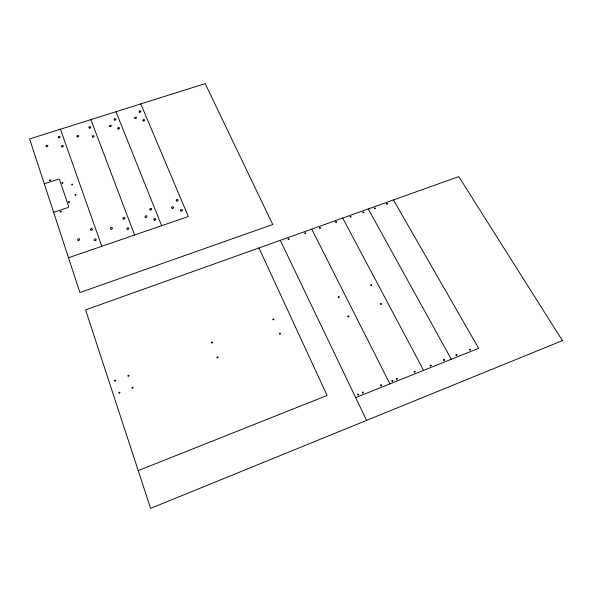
<?xml version="1.0" encoding="UTF-8"?>
<svg xmlns="http://www.w3.org/2000/svg" width="592" height="592" viewBox="0 0 592 592"><rect width="100%" height="100%" fill="white"/><g stroke="black" fill="none" stroke-linecap="round" stroke-linejoin="round"><path stroke-width="0.89" d="M355.666 397.609L478.654 348.303L393.443 199.933M138.217 470.588L327.095 395.471L258.963 247.959M68.509 257.749L188.323 216.509L140.792 103.911M53.635 212.321L67.777 207.614A1.206 0.962 -17.9 0 0 68.613 206.319L59.592 179.768A1.184 0.925 -17 0 0 58.171 179.258L44.289 183.779M368.224 208.939L451.304 359.27M342.701 218.056L423.583 370.377M311.732 229.119L389.899 383.882M280.297 240.337L366.581 420.387M115.973 111.725L161.623 225.7M90.872 119.636L134.591 235.002M60.443 129.219L101.794 246.294M279.387 333.696C280.497 335.849 281.052 331.875 279.387 333.696M272.927 319.325C274.022 321.441 274.584 317.527 272.927 319.325M217.02 357.324C218.078 359.544 218.759 355.444 217.02 357.324M212.343 342.516C211.152 344.699 210.737 340.681 212.343 342.516M133.045 387.664C131.735 389.965 131.454 385.732 133.045 387.664M128.967 375.728C127.665 377.999 127.398 373.818 128.967 375.728M119.865 392.651C118.541 394.968 118.289 390.713 119.865 392.651M114.574 380.641C115.529 382.913 116.424 378.71 114.574 380.641M75.095 194.842C75.924 196.633 76.738 193.31 75.095 194.842M69.427 201.961C68.206 203.781 68.08 200.436 69.427 201.961M72.631 184.452C71.425 186.228 71.292 182.958 72.631 184.452M61.25 211.618C60.007 213.468 59.896 210.071 61.25 211.618M62.922 182.884C61.709 184.66 61.59 181.396 62.922 182.884M49.632 180.175C50.431 181.922 51.275 178.666 49.632 180.175M469.404 349.472C470.129 351.877 471.424 348.074 469.404 349.472M455.929 354.867C456.639 357.287 457.964 353.461 455.929 354.867M443.526 359.832C444.222 362.267 445.576 358.419 443.526 359.832M431.176 365.612C429.592 367.499 429.881 363.362 431.176 365.612M414.171 371.584C414.837 374.048 416.257 370.148 414.171 371.584M396.359 378.717C396.995 381.204 398.46 377.274 396.359 378.717M392.873 380.945C391.245 382.876 391.608 378.658 392.873 380.945M380.39 385.103C381.011 387.612 382.513 383.653 380.39 385.103M362.282 392.355C362.881 394.879 364.428 390.89 362.282 392.355M358.73 394.627C357.057 396.581 357.494 392.296 358.73 394.627M380.456 303.822C381.063 306.086 382.454 302.49 380.456 303.822M371.695 285.144C370.155 286.861 370.518 283.109 371.695 285.144M386.591 203.641C387.183 205.631 388.433 202.457 386.591 203.641M347.881 316.224C348.451 318.526 349.916 314.877 347.881 316.224M375.291 208.34C373.841 209.901 374.174 206.504 375.291 208.34M363.851 212.432C362.385 214.001 362.733 210.582 363.851 212.432M338.254 296.962C338.809 299.204 340.267 295.645 338.254 296.962M350.109 216.679C350.664 218.707 351.996 215.481 350.109 216.679M335.634 221.852C336.175 223.894 337.529 220.646 335.634 221.852M320.376 227.979C318.859 229.578 319.295 226.092 320.376 227.979M305.687 233.233C304.155 234.846 304.614 231.339 305.687 233.233M289.029 239.19C287.483 240.811 287.971 237.274 289.029 239.19M562.4 340.607L150.597 508.38L85.588 309.882L458.778 176.601L562.4 340.607M272.72 224.523L79.913 292.552L29.6 138.935L205.202 83.62L272.72 224.523M114.611 120.035A0.932 0.718 -11.5 0 0 115.973 119.266A0.932 0.718 -11.5 0 0 114.559 118.792A0.932 0.718 -11.5 0 0 114.611 120.035M118.148 128.945A0.94 0.725 -11.6 0 0 119.517 128.161A0.94 0.725 -11.6 0 0 118.097 127.68A0.94 0.725 -11.6 0 0 118.148 128.945M109.979 126.51A0.94 0.725 -12 0 0 111.34 125.733A0.94 0.725 -12 0 0 109.927 125.252A0.94 0.725 -12 0 0 109.979 126.51M150.309 209.968A0.992 0.821 -12.4 0 0 151.744 209.094A0.992 0.821 -12.4 0 0 150.22 208.547A0.992 0.821 -12.4 0 0 150.309 209.968M154.349 220.143A0.999 0.829 -12.6 0 0 155.785 219.255A0.999 0.829 -12.6 0 0 154.253 218.7A0.999 0.829 -12.6 0 0 154.349 220.143M145.536 217.353A0.999 0.829 -13.1 0 0 146.979 216.465A0.999 0.829 -13.1 0 0 145.454 215.917A0.999 0.829 -13.1 0 0 145.536 217.353M139.594 112.125A0.925 0.71 -9.9 0 0 140.933 111.363A0.925 0.71 -9.9 0 0 139.527 110.889A0.925 0.71 -9.9 0 0 139.594 112.125M143.279 120.923A0.932 0.718 -9.9 0 0 144.626 120.154A0.932 0.718 -9.9 0 0 143.205 119.673A0.932 0.718 -9.9 0 0 143.279 120.923M135.109 118.518A0.925 0.718 -10.3 0 0 136.456 117.749A0.925 0.718 -10.3 0 0 135.035 117.275A0.925 0.718 -10.3 0 0 135.109 118.518M176.779 200.977A0.984 0.814 -10 0 0 178.192 200.111A0.984 0.814 -10 0 0 176.668 199.571A0.984 0.814 -10 0 0 176.779 200.977M180.989 211.026A0.992 0.821 -10 0 0 182.403 210.145A0.992 0.821 -10 0 0 180.863 209.598A0.992 0.821 -10 0 0 180.989 211.026M172.176 208.266A0.992 0.821 -10.6 0 0 173.589 207.392A0.992 0.821 -10.6 0 0 172.065 206.852A0.992 0.821 -10.6 0 0 172.176 208.266M46.435 146.705A0.962 0.733 -16.1 0 0 47.856 145.906A0.962 0.733 -16.1 0 0 46.45 145.41A0.962 0.733 -16.1 0 0 46.435 146.705M61.908 146.883A0.955 0.74 -15.3 0 0 63.322 146.083A0.955 0.74 -15.3 0 0 61.908 145.588A0.955 0.74 -15.3 0 0 61.908 146.883M58.712 137.744A0.955 0.725 -15.1 0 0 60.118 136.952A0.955 0.725 -15.1 0 0 58.712 136.463A0.955 0.725 -15.1 0 0 58.712 137.744M78.344 240.411A1.029 0.844 -19.1 0 0 79.565 239.22A1.029 0.844 -19.1 0 0 77.878 239.027A1.029 0.844 -19.1 0 0 78.344 240.411M91.013 230.118A1.014 0.829 -17.7 0 0 92.5 229.215A1.014 0.829 -17.7 0 0 90.983 228.653A1.014 0.829 -17.7 0 0 91.013 230.118M94.668 240.574A1.021 0.844 -18 0 0 96.163 239.664A1.021 0.844 -18 0 0 94.639 239.094A1.021 0.844 -18 0 0 94.668 240.574M77.345 136.878A0.947 0.733 -14.1 0 0 78.743 136.093A0.947 0.733 -14.1 0 0 77.33 135.605A0.947 0.733 -14.1 0 0 77.345 136.878M92.729 137.055A0.947 0.733 -13.3 0 0 94.113 136.264A0.947 0.733 -13.3 0 0 92.7 135.775A0.947 0.733 -13.3 0 0 92.729 137.055M89.34 128.042A0.94 0.718 -13.2 0 0 90.724 127.265A0.94 0.718 -13.2 0 0 89.318 126.777A0.94 0.718 -13.2 0 0 89.34 128.042M110.926 229.156A1.014 0.836 -16.3 0 0 112.399 228.26A1.014 0.836 -16.3 0 0 110.874 227.698A1.014 0.836 -16.3 0 0 110.926 229.156M123.521 219.07A1.006 0.829 -14.9 0 0 124.971 218.189A1.006 0.829 -14.9 0 0 123.454 217.634A1.006 0.829 -14.9 0 0 123.521 219.07M127.384 229.37A1.006 0.836 -15.1 0 0 128.849 228.475A1.006 0.836 -15.1 0 0 127.317 227.913A1.006 0.836 -15.1 0 0 127.384 229.37"/></g></svg>
